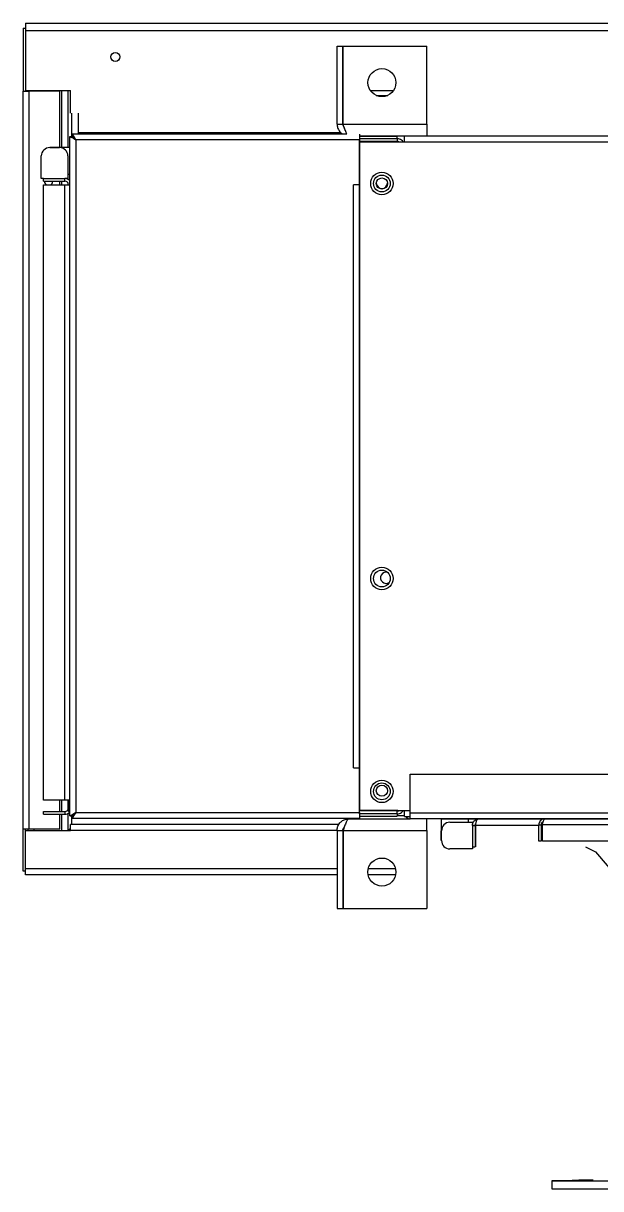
# Model space of a CAD drawing. Header units: inches. Extents: x 547 to 857, y -2 to 194.
# Drawn here: x 767.2 to 773.64, y 120.78 to 133.78 of the extents above; entities that cross this region are included whole.
import ezdxf

# ---------------------------------------------------------------- set-up
doc = ezdxf.new("R2010")
doc.units = ezdxf.units.IN
doc.header["$MEASUREMENT"] = 0
doc.layers.add('RH01NO', color=7, linetype='Continuous')

msp = doc.modelspace()

# ---------------------------------------------------------------- linework, layer by layer
at = {"linetype": 'Continuous', "lineweight": 25}
for p, q in [((767.2257, 133.7799), (767.2257, 133.7014)), ((767.2257, 133.7799), (769.5732, 133.7799)), ((767.2257, 133.7799), (767.2257, 133.7014)), ((767.2257, 133.7799), (767.2257, 133.7014)), ((767.2257, 133.7799), (802.2612, 133.7799)), ((767.2007, 133.7273), (767.2007, 133.0242)), ((767.2007, 133.7273), (767.2257, 133.7273)), ((767.2007, 133.7273), (767.2007, 133.0242)), ((767.2007, 133.7273), (767.2257, 133.7273)), ((767.2007, 133.7273), (767.2007, 133.0242)), ((767.2007, 133.7273), (767.2257, 133.7273)), ((767.2257, 133.7014), (767.2257, 133.0312)), ((767.2257, 133.7014), (769.5732, 133.7014)), ((767.2257, 133.7014), (767.2257, 133.0312)), ((767.2257, 133.7014), (767.2257, 133.0312)), ((767.2257, 133.7014), (802.2612, 133.7014)), ((770.6984, 132.6562), (770.6984, 133.5242)), ((770.6984, 133.5242), (770.7634, 133.5242)), ((770.6984, 132.6562), (770.6984, 133.5242)), ((770.6984, 133.5242), (770.7634, 133.5242)), ((770.6984, 132.6562), (770.6984, 133.5242)), ((770.6984, 133.5242), (770.7634, 133.5242)), ((770.7634, 132.6562), (770.7634, 133.5242)), ((770.7634, 132.6562), (770.7634, 133.5242)), ((770.7634, 132.6562), (770.7634, 133.5242)), ((770.7669, 133.5242), (771.6984, 133.5242)), ((770.7669, 132.6562), (770.7669, 133.5242)), ((770.7669, 133.5242), (771.6984, 133.5242)), ((770.7669, 132.6562), (770.7669, 133.5242)), ((770.7669, 133.5242), (771.6984, 133.5242)), ((770.7669, 132.6562), (770.7669, 133.5242)), ((771.6984, 132.6562), (771.6984, 133.5242)), ((771.6984, 132.6562), (771.6984, 133.5242)), ((771.6984, 132.6562), (771.6984, 133.5242)), ((767.2007, 124.7898), (767.2007, 133.0242)), ((767.2007, 133.0242), (767.2672, 133.0242)), ((767.2007, 124.7898), (767.2007, 133.0242)), ((767.2007, 133.0242), (767.2672, 133.0242)), ((767.2007, 124.7898), (767.2007, 133.0242)), ((767.2007, 133.0242), (767.2672, 133.0242)), ((767.2257, 133.0242), (767.2257, 133.0312)), ((767.2257, 133.0312), (767.7257, 133.0312)), ((767.2257, 133.0242), (767.2257, 133.0312)), ((767.2257, 133.0312), (767.7257, 133.0312)), ((767.2257, 133.0242), (767.2257, 133.0312)), ((767.2257, 133.0312), (767.7257, 133.0312)), ((767.2507, 133.0312), (767.2507, 133.0242)), ((767.2507, 133.0312), (767.2507, 133.0242)), ((767.2507, 133.0312), (767.2507, 133.0242)), ((767.2545, 133.0242), (767.2545, 133.0312)), ((767.2545, 133.0242), (767.2545, 133.0312)), ((767.2545, 133.0242), (767.2545, 133.0312)), ((767.2672, 124.7898), (767.2672, 133.0242)), ((767.6069, 133.0242), (767.2672, 133.0242)), ((767.2672, 124.7898), (767.2672, 133.0242)), ((767.6069, 133.0242), (767.2672, 133.0242)), ((767.2672, 124.7898), (767.2672, 133.0242)), ((767.6069, 133.0242), (767.2672, 133.0242)), ((767.321, 133.0242), (767.321, 133.0312)), ((767.321, 133.0242), (767.321, 133.0312)), ((767.321, 133.0242), (767.321, 133.0312)), ((767.6069, 132.3939), (767.6069, 133.0242)), ((767.6069, 132.3939), (767.6069, 133.0242)), ((767.6069, 132.3939), (767.6069, 133.0242)), ((767.6295, 132.3939), (767.6295, 133.0312)), ((767.6295, 132.3939), (767.6295, 133.0312)), ((767.6295, 132.3939), (767.6295, 133.0312)), ((767.696, 133.0312), (767.696, 132.3939)), ((767.696, 133.0312), (767.696, 132.3939)), ((767.696, 133.0312), (767.696, 132.3939)), ((767.7257, 132.9757), (767.7257, 133.0312)), ((767.7257, 132.9757), (767.7257, 133.0312)), ((767.7257, 132.9757), (767.7257, 133.0312)), ((770.7634, 133.0312), (770.7669, 133.0312)), ((770.7634, 133.0312), (770.7669, 133.0312)), ((770.7634, 133.0312), (770.7669, 133.0312)), ((771.0684, 133.0312), (771.3284, 133.0312)), ((771.0684, 133.0312), (771.3284, 133.0312)), ((771.0684, 133.0312), (771.3284, 133.0312)), ((767.7257, 132.7777), (767.7257, 132.9757)), ((767.7257, 132.7777), (767.7257, 132.9757)), ((767.7257, 132.7777), (767.7257, 132.9757)), ((770.7634, 132.9757), (770.7669, 132.9757)), ((770.7634, 132.9757), (770.7669, 132.9757)), ((770.7634, 132.9757), (770.7669, 132.9757)), ((771.1338, 132.9757), (771.2631, 132.9757)), ((771.1338, 132.9757), (771.2631, 132.9757)), ((771.1338, 132.9757), (771.2631, 132.9757)), ((767.7375, 132.7777), (767.7375, 132.5175)), ((767.7375, 132.7777), (767.7375, 132.5175)), ((767.7375, 132.7777), (767.7375, 132.5175)), ((767.8115, 132.7777), (767.8115, 132.5594)), ((767.8115, 132.7777), (767.8115, 132.5594)), ((767.8115, 132.7777), (767.8115, 132.5594)), ((770.7634, 132.7777), (770.7669, 132.7777)), ((770.7634, 132.7777), (770.7669, 132.7777)), ((770.7634, 132.7777), (770.7669, 132.7777)), ((770.6984, 132.6562), (770.7634, 132.6562)), ((770.6984, 132.6562), (770.7634, 132.6562)), ((770.6984, 132.6562), (770.7634, 132.6562)), ((770.7669, 132.6562), (771.6984, 132.6562)), ((770.7669, 132.6562), (771.6984, 132.6562)), ((770.7669, 132.6562), (771.6984, 132.6562)), ((771.6984, 132.6562), (771.6984, 132.5242)), ((771.6984, 132.6562), (771.6984, 132.5242)), ((771.6984, 132.6562), (771.6984, 132.5242)), ((767.72, 124.9371), (767.72, 132.5175)), ((767.72, 132.5175), (767.745, 132.5175)), ((767.72, 124.9371), (767.72, 132.5175)), ((767.72, 132.5175), (767.745, 132.5175)), ((767.72, 124.9371), (767.72, 132.5175)), ((767.72, 132.5175), (767.745, 132.5175)), ((767.7486, 132.546), (770.808, 132.546)), ((767.7486, 132.546), (767.7486, 132.521)), ((767.7486, 132.546), (770.808, 132.546)), ((767.7486, 132.546), (767.7486, 132.521)), ((767.7486, 132.546), (770.808, 132.546)), ((767.7486, 132.546), (767.7486, 132.521)), ((770.948, 132.4795), (767.7865, 132.4795)), ((767.7865, 132.4795), (767.7865, 124.975)), ((770.948, 132.4795), (767.7865, 132.4795)), ((767.7865, 132.4795), (767.7865, 124.975)), ((770.948, 132.4795), (767.7865, 132.4795)), ((767.7865, 132.4795), (767.7865, 124.975)), ((767.8115, 132.5594), (767.8115, 132.546)), ((770.7426, 132.5594), (767.8115, 132.5594)), ((767.8115, 132.5594), (767.8115, 132.546)), ((770.7426, 132.5594), (767.8115, 132.5594)), ((767.8115, 132.5594), (767.8115, 132.546)), ((770.7426, 132.5594), (767.8115, 132.5594)), ((770.948, 132.5428), (770.948, 132.4795)), ((770.948, 132.5428), (770.948, 132.4795)), ((770.948, 132.5428), (770.948, 132.4795)), ((770.948, 132.5242), (771.4484, 132.5242)), ((770.948, 132.5242), (771.4484, 132.5242)), ((770.948, 132.5242), (771.4484, 132.5242)), ((771.37, 132.5179), (770.948, 132.5179)), ((771.37, 132.5179), (770.948, 132.5179)), ((771.37, 132.5179), (770.948, 132.5179)), ((770.9484, 132.4929), (770.948, 132.4929)), ((770.9484, 132.4929), (770.948, 132.4929)), ((770.9484, 132.4929), (770.948, 132.4929)), ((770.948, 131.9795), (770.948, 132.4795)), ((770.948, 131.9795), (770.948, 132.4795)), ((770.948, 131.9795), (770.948, 132.4795)), ((770.9482, 132.5242), (770.9482, 132.5179)), ((770.9482, 132.5242), (770.9482, 132.5179)), ((770.9482, 132.5242), (770.9482, 132.5179)), ((770.9482, 132.4929), (770.9482, 132.4579)), ((770.9482, 132.4929), (770.9482, 132.4579)), ((770.9482, 132.4929), (770.9482, 132.4579)), ((770.9484, 132.4929), (770.9484, 132.4614)), ((771.37, 132.4929), (770.9484, 132.4929)), ((770.9484, 132.4929), (770.9484, 132.4614)), ((771.37, 132.4929), (770.9484, 132.4929)), ((770.9484, 132.4929), (770.9484, 132.4614)), ((771.37, 132.4929), (770.9484, 132.4929)), ((771.37, 132.4929), (771.37, 132.5179)), ((771.37, 132.4929), (771.37, 132.5179)), ((771.37, 132.4929), (771.37, 132.5179)), ((771.37, 132.4929), (771.37, 132.4614)), ((771.37, 132.4929), (771.37, 132.4614)), ((771.37, 132.4929), (771.37, 132.4614)), ((771.4484, 132.4577), (771.4484, 132.5242)), ((771.4484, 132.4577), (771.4484, 132.5242)), ((771.4484, 132.4577), (771.4484, 132.5242)), ((771.4484, 132.5242), (801.4484, 132.5242)), ((767.4948, 132.3937), (767.6043, 132.3937)), ((767.4948, 132.3937), (767.6043, 132.3937)), ((767.4948, 132.3937), (767.6043, 132.3937)), ((767.72, 132.3939), (767.495, 132.3939)), ((767.72, 132.3939), (767.495, 132.3939)), ((767.72, 132.3939), (767.495, 132.3939)), ((770.9482, 124.9967), (770.9482, 132.4579)), ((771.37, 132.4579), (770.9482, 132.4579)), ((770.9482, 124.9967), (770.9482, 132.4579)), ((771.37, 132.4579), (770.9482, 132.4579)), ((770.9482, 124.9967), (770.9482, 132.4579)), ((771.37, 132.4579), (770.9482, 132.4579)), ((771.37, 132.4614), (770.9484, 132.4614)), ((771.37, 132.4614), (770.9484, 132.4614)), ((771.37, 132.4614), (770.9484, 132.4614)), ((770.9484, 132.4577), (770.9484, 124.9969)), ((770.9484, 132.4577), (771.4484, 132.4577)), ((770.9484, 132.4577), (770.9484, 124.9969)), ((770.9484, 132.4577), (771.4484, 132.4577)), ((770.9484, 132.4577), (770.9484, 124.9969)), ((770.9484, 132.4577), (771.4484, 132.4577)), ((771.37, 132.4577), (771.37, 132.4579)), ((771.37, 132.4577), (771.37, 132.4579)), ((771.37, 132.4577), (771.37, 132.4579)), ((771.4484, 132.4577), (801.4484, 132.4577)), ((767.401, 132.0499), (767.401, 132.2999)), ((767.401, 132.0499), (767.401, 132.2999)), ((767.401, 132.0499), (767.401, 132.2999)), ((767.698, 132.2999), (767.698, 132.0499)), ((767.698, 132.2999), (767.698, 132.0499)), ((767.698, 132.2999), (767.698, 132.0499)), ((767.698, 132.0969), (767.72, 132.0969)), ((767.698, 132.0969), (767.72, 132.0969)), ((767.698, 132.0969), (767.72, 132.0969)), ((767.4245, 132.0499), (767.401, 132.0499)), ((767.4245, 132.0499), (767.401, 132.0499)), ((767.4245, 132.0499), (767.401, 132.0499)), ((767.4245, 132.0499), (767.664, 132.0499)), ((767.4245, 132.0184), (767.4245, 132.0499)), ((767.4245, 132.0499), (767.664, 132.0499)), ((767.4245, 132.0184), (767.4245, 132.0499)), ((767.4245, 132.0499), (767.664, 132.0499)), ((767.4245, 132.0184), (767.4245, 132.0499)), ((767.4245, 132.0184), (767.664, 132.0184)), ((767.4245, 132.0184), (767.664, 132.0184)), ((767.4245, 132.0184), (767.664, 132.0184)), ((767.4245, 125.1124), (767.4245, 131.9769)), ((767.4245, 131.9769), (767.664, 131.9769)), ((767.4245, 125.1124), (767.4245, 131.9769)), ((767.4245, 131.9769), (767.664, 131.9769)), ((767.4245, 125.1124), (767.4245, 131.9769)), ((767.4245, 131.9769), (767.664, 131.9769)), ((767.6069, 131.9769), (767.6069, 132.0184)), ((767.6069, 131.9769), (767.6069, 132.0184)), ((767.6069, 131.9769), (767.6069, 132.0184)), ((767.6295, 131.9769), (767.6295, 132.0184)), ((767.6295, 131.9769), (767.6295, 132.0184)), ((767.6295, 131.9769), (767.6295, 132.0184)), ((767.664, 132.0184), (767.664, 132.0499)), ((767.698, 132.0499), (767.664, 132.0499)), ((767.664, 132.0184), (767.664, 132.0499)), ((767.698, 132.0499), (767.664, 132.0499)), ((767.664, 132.0184), (767.664, 132.0499)), ((767.698, 132.0499), (767.664, 132.0499)), ((767.664, 125.1124), (767.664, 131.9769)), ((767.664, 131.9769), (767.72, 131.9769)), ((767.664, 125.1124), (767.664, 131.9769)), ((767.664, 131.9769), (767.72, 131.9769)), ((767.664, 125.1124), (767.664, 131.9769)), ((767.664, 131.9769), (767.72, 131.9769)), ((767.696, 132.0499), (767.696, 132.0425)), ((767.696, 132.0499), (767.696, 132.0425)), ((767.696, 132.0499), (767.696, 132.0425)), ((767.696, 132.0034), (767.696, 131.9769)), ((767.696, 132.0034), (767.696, 131.9769)), ((767.696, 132.0034), (767.696, 131.9769)), ((770.948, 131.9795), (770.8815, 131.9795)), ((770.8815, 125.475), (770.8815, 131.9795)), ((770.948, 131.9795), (770.8815, 131.9795)), ((770.8815, 125.475), (770.8815, 131.9795)), ((770.948, 131.9795), (770.8815, 131.9795)), ((770.8815, 125.475), (770.8815, 131.9795)), ((770.948, 131.9795), (770.948, 125.475)), ((770.948, 131.9795), (770.948, 125.475)), ((770.948, 131.9795), (770.948, 125.475)), ((770.8815, 125.475), (770.948, 125.475)), ((770.8815, 125.475), (770.948, 125.475)), ((770.8815, 125.475), (770.948, 125.475)), ((770.948, 124.975), (770.948, 125.475)), ((770.948, 124.975), (770.948, 125.475)), ((770.948, 124.975), (770.948, 125.475)), ((771.5149, 124.9719), (771.5149, 125.4054)), ((771.5149, 124.9719), (771.5149, 125.4054)), ((771.5149, 125.4054), (801.3819, 125.4054)), ((771.5149, 124.9719), (771.5149, 125.4054)), ((767.664, 125.1124), (767.4245, 125.1124)), ((767.664, 125.1124), (767.4245, 125.1124)), ((767.664, 125.1124), (767.4245, 125.1124)), ((767.6069, 124.9874), (767.6069, 125.1124)), ((767.6069, 124.9874), (767.6069, 125.1124)), ((767.6069, 124.9874), (767.6069, 125.1124)), ((767.6295, 124.9874), (767.6295, 125.1124)), ((767.6295, 124.9874), (767.6295, 125.1124)), ((767.6295, 124.9874), (767.6295, 125.1124)), ((767.72, 125.1124), (767.664, 125.1124)), ((767.72, 125.1124), (767.664, 125.1124)), ((767.72, 125.1124), (767.664, 125.1124)), ((767.696, 125.1124), (767.696, 125.0024)), ((767.696, 125.1124), (767.696, 125.0024)), ((767.696, 125.1124), (767.696, 125.0024)), ((767.7055, 124.9874), (767.7055, 125.1124)), ((767.7055, 124.9874), (767.7055, 125.1124)), ((767.7055, 124.9874), (767.7055, 125.1124)), ((767.4245, 124.9559), (767.4245, 124.9874)), ((767.4245, 124.9874), (767.664, 124.9874)), ((767.4245, 124.9559), (767.4245, 124.9874)), ((767.4245, 124.9874), (767.664, 124.9874)), ((767.4245, 124.9559), (767.4245, 124.9874)), ((767.4245, 124.9874), (767.664, 124.9874)), ((767.4245, 124.9559), (767.664, 124.9559)), ((767.4245, 124.9559), (767.664, 124.9559)), ((767.4245, 124.9559), (767.664, 124.9559)), ((767.6069, 124.7898), (767.6069, 124.9559)), ((767.6069, 124.7898), (767.6069, 124.9559)), ((767.6069, 124.7898), (767.6069, 124.9559)), ((767.6295, 124.7764), (767.6295, 124.9559)), ((767.6295, 124.7764), (767.6295, 124.9559)), ((767.6295, 124.7764), (767.6295, 124.9559)), ((767.664, 124.9874), (767.664, 124.9559)), ((767.664, 124.9874), (767.664, 124.9559)), ((767.664, 124.9874), (767.664, 124.9559)), ((767.696, 124.9633), (767.696, 124.7764)), ((767.696, 124.9633), (767.696, 124.7764)), ((767.696, 124.9633), (767.696, 124.7764)), ((767.72, 124.9874), (767.7055, 124.9874)), ((767.72, 124.9874), (767.7055, 124.9874)), ((767.72, 124.9874), (767.7055, 124.9874)), ((767.72, 124.9371), (767.745, 124.9371)), ((767.72, 124.9371), (767.745, 124.9371)), ((767.72, 124.9371), (767.745, 124.9371)), ((767.7375, 124.9371), (767.7375, 124.8429)), ((767.7375, 124.9371), (767.7375, 124.8429)), ((767.7375, 124.9371), (767.7375, 124.8429)), ((767.7865, 124.975), (770.948, 124.975)), ((767.7865, 124.975), (770.948, 124.975)), ((767.7865, 124.975), (770.948, 124.975)), ((770.948, 124.975), (770.948, 124.9085)), ((770.948, 124.975), (770.948, 124.9085)), ((770.948, 124.975), (770.948, 124.9085)), ((770.948, 124.9617), (770.9484, 124.9617)), ((770.948, 124.9617), (770.9484, 124.9617)), ((770.948, 124.9617), (770.9484, 124.9617)), ((770.948, 124.9367), (771.37, 124.9367)), ((770.948, 124.9367), (771.37, 124.9367)), ((770.948, 124.9367), (771.37, 124.9367)), ((770.9482, 124.9617), (770.9482, 124.9967)), ((771.37, 124.9967), (770.9482, 124.9967)), ((770.9482, 124.9617), (770.9482, 124.9967)), ((771.37, 124.9967), (770.9482, 124.9967)), ((770.9482, 124.9617), (770.9482, 124.9967)), ((771.37, 124.9967), (770.9482, 124.9967)), ((770.9484, 124.9969), (771.4484, 124.9969)), ((770.9484, 124.9969), (771.4484, 124.9969)), ((770.9484, 124.9969), (771.4484, 124.9969)), ((770.9484, 124.9617), (770.9484, 124.9932)), ((771.37, 124.9932), (770.9484, 124.9932)), ((770.9484, 124.9617), (770.9484, 124.9932)), ((771.37, 124.9932), (770.9484, 124.9932)), ((770.9484, 124.9617), (770.9484, 124.9932)), ((771.37, 124.9932), (770.9484, 124.9932)), ((771.37, 124.9617), (770.9484, 124.9617)), ((771.37, 124.9617), (770.9484, 124.9617)), ((771.37, 124.9617), (770.9484, 124.9617)), ((771.0212, 124.9967), (771.0212, 124.9932)), ((771.0212, 124.9967), (771.0212, 124.9932)), ((771.0212, 124.9967), (771.0212, 124.9932)), ((771.3741, 124.9969), (771.37, 124.9967)), ((771.37, 124.9967), (771.37, 124.9969)), ((771.3741, 124.9969), (771.37, 124.9967)), ((771.37, 124.9967), (771.37, 124.9969)), ((771.3741, 124.9969), (771.37, 124.9967)), ((771.37, 124.9967), (771.37, 124.9969)), ((771.37, 124.9617), (771.37, 124.9932)), ((771.37, 124.9617), (771.37, 124.9932)), ((771.37, 124.9617), (771.37, 124.9932)), ((771.37, 124.9617), (771.37, 124.9367)), ((771.37, 124.9617), (771.37, 124.9367)), ((771.37, 124.9617), (771.37, 124.9367)), ((771.4484, 124.9379), (771.37, 124.9379)), ((771.4484, 124.9379), (771.37, 124.9379)), ((771.4484, 124.9379), (771.37, 124.9379)), ((771.4484, 124.9304), (771.4484, 124.9969)), ((771.4484, 124.9969), (771.5149, 124.9969)), ((771.4484, 124.9304), (771.4484, 124.9969)), ((771.4484, 124.9969), (771.5149, 124.9969)), ((771.4484, 124.9304), (771.4484, 124.9969)), ((771.4484, 124.9969), (771.5149, 124.9969)), ((771.5149, 124.9054), (771.5149, 124.9719)), ((771.5149, 124.9054), (771.5149, 124.9719)), ((771.5149, 124.9719), (801.3819, 124.9719)), ((771.5149, 124.9054), (771.5149, 124.9719)), ((767.7257, 124.7764), (767.7257, 124.8429)), ((770.7195, 124.8429), (767.7257, 124.8429)), ((767.7257, 124.7764), (767.7257, 124.8429)), ((770.7195, 124.8429), (767.7257, 124.8429)), ((767.7257, 124.7764), (767.7257, 124.8429)), ((770.7195, 124.8429), (767.7257, 124.8429)), ((767.7486, 124.9085), (767.7486, 124.9335)), ((767.7486, 124.9085), (767.7486, 124.9335)), ((767.7486, 124.9085), (767.7486, 124.9335)), ((770.948, 124.9085), (767.7486, 124.9085)), ((770.948, 124.9085), (767.7486, 124.9085)), ((770.948, 124.9085), (767.7486, 124.9085)), ((770.8304, 124.9054), (771.5149, 124.9054)), ((770.8304, 124.9054), (771.5149, 124.9054)), ((770.8304, 124.9054), (771.5149, 124.9054)), ((771.4484, 124.9304), (771.5149, 124.9304)), ((771.4484, 124.9304), (771.5149, 124.9304)), ((771.4484, 124.9304), (771.5149, 124.9304)), ((801.3819, 124.9054), (771.5149, 124.9054)), ((771.6984, 124.7734), (771.6984, 124.9054)), ((771.6984, 124.7734), (771.6984, 124.9054)), ((771.6984, 124.7734), (771.6984, 124.9054)), ((771.8628, 124.7727), (771.8628, 124.9054)), ((771.9568, 124.8664), (772.2068, 124.8664)), ((772.1598, 124.9054), (772.1598, 124.8664)), ((772.2068, 124.8664), (772.2068, 124.8324)), ((772.2085, 124.8429), (772.2068, 124.8429)), ((772.2068, 124.8324), (772.2383, 124.8324)), ((772.2068, 124.8324), (772.2068, 124.5929)), ((772.2383, 124.8324), (772.2383, 124.5929)), ((772.2426, 124.8429), (772.2398, 124.8429)), ((772.2418, 124.8324), (772.2418, 124.5929)), ((772.9484, 124.8324), (772.2418, 124.8324)), ((772.9484, 124.8389), (772.9734, 124.8389)), ((772.9484, 124.6554), (772.9484, 124.8389)), ((772.9734, 124.8389), (772.9734, 124.6554)), ((772.9873, 124.8324), (772.9734, 124.8324)), ((784.9095, 124.8389), (772.9873, 124.8389)), ((772.9873, 124.6554), (772.9873, 124.8389)), ((767.2672, 124.7898), (767.2007, 124.7898)), ((767.2007, 124.321), (767.2007, 124.7898)), ((767.2672, 124.7898), (767.2007, 124.7898)), ((767.2007, 124.321), (767.2007, 124.7898)), ((767.2672, 124.7898), (767.2007, 124.7898)), ((767.2007, 124.321), (767.2007, 124.7898)), ((767.2257, 124.7764), (767.2257, 124.7898)), ((767.2257, 124.7764), (767.2257, 124.7898)), ((767.2257, 124.7764), (767.2257, 124.7898)), ((767.2257, 124.7764), (767.7257, 124.7764)), ((767.2257, 124.3469), (767.2257, 124.7764)), ((767.2257, 124.7764), (767.7257, 124.7764)), ((767.2257, 124.3469), (767.2257, 124.7764)), ((767.2257, 124.7764), (767.7257, 124.7764)), ((767.2257, 124.3469), (767.2257, 124.7764)), ((767.2507, 124.7898), (767.2507, 124.7764)), ((767.2507, 124.7898), (767.2507, 124.7764)), ((767.2507, 124.7898), (767.2507, 124.7764)), ((767.2545, 124.7764), (767.2545, 124.7898)), ((767.2545, 124.7764), (767.2545, 124.7898)), ((767.2545, 124.7764), (767.2545, 124.7898)), ((767.6069, 124.7898), (767.2672, 124.7898)), ((767.6069, 124.7898), (767.2672, 124.7898)), ((767.6069, 124.7898), (767.2672, 124.7898)), ((767.321, 124.7764), (767.321, 124.7898)), ((767.321, 124.7764), (767.321, 124.7898)), ((767.321, 124.7764), (767.321, 124.7898)), ((770.6989, 124.7764), (767.7257, 124.7764)), ((770.6989, 124.7764), (767.7257, 124.7764)), ((770.6989, 124.7764), (767.7257, 124.7764)), ((770.6984, 124.7734), (770.7634, 124.7734)), ((770.6984, 124.7734), (770.6984, 123.9054)), ((770.6984, 124.7734), (770.7634, 124.7734)), ((770.6984, 124.7734), (770.6984, 123.9054)), ((770.6984, 124.7734), (770.7634, 124.7734)), ((770.6984, 124.7734), (770.6984, 123.9054)), ((770.7634, 124.7734), (770.7634, 123.9054)), ((770.7634, 124.7734), (770.7634, 123.9054)), ((770.7634, 124.7734), (770.7634, 123.9054)), ((770.7679, 124.7764), (770.7638, 124.7764)), ((770.7679, 124.7764), (770.7638, 124.7764)), ((770.7679, 124.7764), (770.7638, 124.7764)), ((770.7669, 124.7734), (771.6984, 124.7734)), ((770.7669, 124.7734), (770.7669, 123.9054)), ((770.7669, 124.7734), (771.6984, 124.7734)), ((770.7669, 124.7734), (770.7669, 123.9054)), ((770.7669, 124.7734), (771.6984, 124.7734)), ((770.7669, 124.7734), (770.7669, 123.9054)), ((771.6984, 124.7734), (771.6984, 123.9054)), ((771.6984, 124.7734), (771.6984, 123.9054)), ((771.6984, 124.7734), (771.6984, 123.9054)), ((771.858, 124.6632), (771.858, 124.7727)), ((771.858, 124.7727), (771.863, 124.7727)), ((771.863, 124.6632), (771.863, 124.7727)), ((772.2418, 124.7764), (772.2383, 124.7764)), ((771.858, 124.6632), (771.863, 124.6632)), ((772.2068, 124.5694), (771.9568, 124.5694)), ((772.2068, 124.5929), (772.2068, 124.5694)), ((772.2068, 124.5929), (772.2383, 124.5929)), ((772.9734, 124.6554), (772.9484, 124.6554)), ((784.9095, 124.6554), (772.9873, 124.6554)), ((773.4664, 124.5929), (773.5809, 124.5368)), ((773.5809, 124.5368), (773.8173, 124.2575)), ((767.2257, 124.321), (767.2007, 124.321)), ((767.2257, 124.321), (767.2007, 124.321)), ((767.2257, 124.321), (767.2007, 124.321)), ((767.2257, 124.2804), (767.2257, 124.3469)), ((770.6984, 124.3469), (767.2257, 124.3469)), ((767.2257, 124.2804), (767.2257, 124.3469)), ((770.6984, 124.3469), (767.2257, 124.3469)), ((767.2257, 124.2804), (767.2257, 124.3469)), ((770.6984, 124.3469), (767.2257, 124.3469)), ((770.7669, 124.3469), (770.7634, 124.3469)), ((770.7669, 124.3469), (770.7634, 124.3469)), ((770.7669, 124.3469), (770.7634, 124.3469)), ((771.3506, 124.3469), (771.0462, 124.3469)), ((771.3506, 124.3469), (771.0462, 124.3469)), ((771.3506, 124.3469), (771.0462, 124.3469)), ((770.6984, 124.2804), (767.2257, 124.2804)), ((770.6984, 124.2804), (767.2257, 124.2804)), ((770.6984, 124.2804), (767.2257, 124.2804)), ((770.7669, 124.2804), (770.7634, 124.2804)), ((770.7669, 124.2804), (770.7634, 124.2804)), ((770.7669, 124.2804), (770.7634, 124.2804)), ((771.3515, 124.2804), (771.0453, 124.2804)), ((771.3515, 124.2804), (771.0453, 124.2804)), ((771.3515, 124.2804), (771.0453, 124.2804)), ((770.6984, 123.9054), (770.7634, 123.9054)), ((770.6984, 123.9054), (770.7634, 123.9054)), ((770.6984, 123.9054), (770.7634, 123.9054)), ((770.7669, 123.9054), (771.6984, 123.9054)), ((770.7669, 123.9054), (771.6984, 123.9054)), ((770.7669, 123.9054), (771.6984, 123.9054)), ((773.3185, 120.8714), (773.0921, 120.8675)), ((773.0921, 120.8675), (773.0937, 120.7794)), ((773.0921, 120.8675), (784.8047, 120.8675))]:
    msp.add_line(p, q, dxfattribs=at)
msp.add_line((771.8628, 124.9054), (784.8819, 124.9054))
at = {"linetype": 'Continuous', "lineweight": 25, "flags": 128}
for points in [[(767.7865, 132.4795), (767.7865, 132.4795)], [(767.7865, 132.4795), (767.7865, 132.4795)], [(767.7865, 132.4795), (767.7865, 132.4795)], [(767.7865, 124.975), (767.7865, 124.975)], [(767.7865, 124.975), (767.7865, 124.975)], [(767.7865, 124.975), (767.7865, 124.975)]]:
    msp.add_lwpolyline(points, dxfattribs=at)
at = {"linetype": 'Continuous', "lineweight": 25}
for centre, radius in [((768.2257, 133.4049), 0.0497), ((768.2257, 133.4049), 0.0497), ((771.1984, 133.1179), 0.1562), ((771.1984, 133.1179), 0.1562), ((771.1984, 133.1179), 0.1562), ((771.1984, 131.9929), 0.125), ((771.1984, 131.9929), 0.125), ((771.1984, 131.9929), 0.125), ((771.1984, 131.9929), 0.0938), ((771.1984, 131.9929), 0.0938), ((771.1984, 131.9929), 0.0938), ((771.1984, 131.9929), 0.0625), ((771.1984, 131.9929), 0.0625), ((771.1984, 131.9929), 0.0625), ((771.1984, 127.5867), 0.125), ((771.1984, 127.5867), 0.125), ((771.1984, 127.5867), 0.125), ((771.1984, 127.5867), 0.0938), ((771.1984, 127.5867), 0.0938), ((771.1984, 127.5867), 0.0938), ((771.1984, 125.2117), 0.125), ((771.1984, 125.2117), 0.125), ((771.1984, 125.2117), 0.125), ((771.1984, 125.2117), 0.0938), ((771.1984, 125.2117), 0.0938), ((771.1984, 125.2117), 0.0938), ((771.1984, 125.2192), 0.0625), ((771.1984, 125.2192), 0.0625), ((771.1984, 125.2192), 0.0625), ((771.1984, 124.3117), 0.1563), ((771.1984, 124.3117), 0.1563), ((771.1984, 124.3117), 0.1563)]:
    msp.add_circle(centre, radius, dxfattribs=at)
for centre, radius, start, end in [((767.4948, 132.2999), 0.0938, 90, 180), ((767.4948, 132.2999), 0.0938, 90, 180), ((767.4948, 132.2999), 0.0938, 90, 180), ((767.495, 132.3002), 0.0938, 90, 135.06827), ((767.495, 132.3002), 0.0938, 90, 135.06827), ((767.495, 132.3002), 0.0938, 90, 135.06827), ((767.6043, 132.2999), 0.0938, 0, 90), ((767.6043, 132.2999), 0.0938, 0, 90), ((767.6043, 132.2999), 0.0938, 0, 90), ((767.4819, 132.0242), 0.0497, 186.63696, 251.75908), ((767.4819, 132.0242), 0.0497, 186.63696, 251.75908), ((767.4819, 132.0242), 0.0497, 186.63696, 251.75908), ((767.4819, 132.0242), 0.0497, 288.24092, 353.36304), ((767.4819, 132.0242), 0.0497, 288.24092, 353.36304), ((767.4819, 132.0242), 0.0497, 288.24092, 353.36304), ((767.664, 131.9769), 0.073, 39.90374, 90), ((767.664, 131.9769), 0.073, 39.90374, 90), ((767.664, 131.9769), 0.073, 39.90374, 90), ((767.664, 131.9769), 0.0415, 0, 90), ((767.664, 131.9769), 0.0415, 0, 90), ((767.664, 131.9769), 0.0415, 0, 90), ((771.1984, 132.0004), 0.0625, 183.43981, 356.56019), ((771.1984, 132.0004), 0.0625, 183.43981, 356.56019), ((771.1984, 132.0004), 0.0625, 183.43981, 356.56019), ((771.2453, 127.5944), 0.0625, 73.18559, 305.5796), ((771.2453, 127.5944), 0.0625, 73.18559, 305.5796), ((771.2453, 127.5944), 0.0625, 73.18559, 305.5796), ((767.664, 125.0289), 0.0415, 270, 0), ((767.664, 125.0289), 0.0415, 270, 0), ((767.664, 125.0289), 0.0415, 270, 0), ((767.664, 125.0289), 0.073, 270, 320.09626), ((767.664, 125.0289), 0.073, 270, 320.09626), ((767.664, 125.0289), 0.073, 270, 320.09626), ((771.5149, 124.9719), 0.0665, 218.61324, 270), ((771.5149, 124.9719), 0.0665, 218.61324, 270), ((771.5149, 124.9719), 0.0665, 218.61324, 270), ((771.9568, 124.7727), 0.0938, 90, 180), ((771.9565, 124.6632), 0.0938, 180, 270), ((771.9568, 124.6632), 0.0938, 180, 270)]:
    msp.add_arc(centre, radius, start, end, dxfattribs=at)
for points, knots in [([(770.6984, 132.6562), (770.6997, 132.6422), (770.7022, 132.6142), (770.7225, 132.5776), (770.7428, 132.5542), (770.757, 132.5473), (770.7596, 132.546)], [0, 0, 0, 0, 0.3077552, 0.6156747, 0.930549, 1, 1, 1, 1]), ([(770.6984, 132.6562), (770.6997, 132.6422), (770.7022, 132.6142), (770.7225, 132.5776), (770.7428, 132.5542), (770.757, 132.5473), (770.7596, 132.546)], [0, 0, 0, 0, 0.3077552, 0.6156747, 0.930549, 1, 1, 1, 1]), ([(770.6984, 132.6562), (770.6997, 132.6422), (770.7022, 132.6142), (770.7225, 132.5776), (770.7428, 132.5542), (770.757, 132.5473), (770.7596, 132.546)], [0, 0, 0, 0, 0.3077552, 0.6156747, 0.930549, 1, 1, 1, 1]), ([(770.7634, 132.6562), (770.764, 132.6498), (770.7651, 132.6372), (770.772, 132.6217), (770.7783, 132.6147), (770.7809, 132.6117)], [0, 0, 0, 0, 0.3672053, 0.7336714, 1, 1, 1, 1]), ([(770.7634, 132.6562), (770.764, 132.6498), (770.7651, 132.6372), (770.772, 132.6217), (770.7783, 132.6147), (770.7809, 132.6117)], [0, 0, 0, 0, 0.3672053, 0.7336714, 1, 1, 1, 1]), ([(770.7634, 132.6562), (770.764, 132.6498), (770.7651, 132.6372), (770.772, 132.6217), (770.7783, 132.6147), (770.7809, 132.6117)], [0, 0, 0, 0, 0.3672053, 0.7336714, 1, 1, 1, 1]), ([(770.808, 132.546), (770.8049, 132.5511), (770.7965, 132.565), (770.7828, 132.6048), (770.7722, 132.639), (770.7669, 132.6562)], [0, 0, 0, 0, 0.2268035, 0.6134037, 1, 1, 1, 1]), ([(770.808, 132.546), (770.8049, 132.5511), (770.7965, 132.565), (770.7828, 132.6048), (770.7722, 132.639), (770.7669, 132.6562)], [0, 0, 0, 0, 0.2268035, 0.6134037, 1, 1, 1, 1]), ([(770.808, 132.546), (770.8049, 132.5511), (770.7965, 132.565), (770.7828, 132.6048), (770.7722, 132.639), (770.7669, 132.6562)], [0, 0, 0, 0, 0.2268035, 0.6134037, 1, 1, 1, 1]), ([(767.72, 132.5175), (767.7205, 132.517), (767.7213, 132.5159), (767.7275, 132.5133), (767.7352, 132.5099), (767.7458, 132.5045), (767.7622, 132.494), (767.7774, 132.485), (767.7865, 132.4795)], [0, 0, 0, 0, 0.1570937, 0.2974345, 0.4217231, 0.5309915, 0.7167197, 1, 1, 1, 1]), ([(767.72, 132.5175), (767.7205, 132.517), (767.7213, 132.5159), (767.7275, 132.5133), (767.7352, 132.5099), (767.7458, 132.5045), (767.7622, 132.494), (767.7774, 132.485), (767.7865, 132.4795)], [0, 0, 0, 0, 0.1570937, 0.2974345, 0.4217231, 0.5309915, 0.7167197, 1, 1, 1, 1]), ([(767.72, 132.5175), (767.7205, 132.517), (767.7213, 132.5159), (767.7275, 132.5133), (767.7352, 132.5099), (767.7458, 132.5045), (767.7622, 132.494), (767.7774, 132.485), (767.7865, 132.4795)], [0, 0, 0, 0, 0.1570937, 0.2974345, 0.4217231, 0.5309915, 0.7167197, 1, 1, 1, 1]), ([(767.745, 132.5175), (767.7453, 132.517), (767.7459, 132.5159), (767.7497, 132.5133), (767.7546, 132.5099), (767.7613, 132.5043), (767.7715, 132.4939), (767.7808, 132.485), (767.7865, 132.4795)], [0, 0, 0, 0, 0.1438783, 0.2741172, 0.392286, 0.5004923, 0.6949802, 1, 1, 1, 1]), ([(767.745, 132.5175), (767.7453, 132.517), (767.7459, 132.5159), (767.7497, 132.5133), (767.7546, 132.5099), (767.7613, 132.5043), (767.7715, 132.4939), (767.7808, 132.485), (767.7865, 132.4795)], [0, 0, 0, 0, 0.1438783, 0.2741172, 0.392286, 0.5004923, 0.6949802, 1, 1, 1, 1]), ([(767.745, 132.5175), (767.7453, 132.517), (767.7459, 132.5159), (767.7497, 132.5133), (767.7546, 132.5099), (767.7613, 132.5043), (767.7715, 132.4939), (767.7808, 132.485), (767.7865, 132.4795)], [0, 0, 0, 0, 0.1438783, 0.2741172, 0.392286, 0.5004923, 0.6949802, 1, 1, 1, 1]), ([(767.7865, 132.4795), (767.7821, 132.4868), (767.7724, 132.5027), (767.7599, 132.523), (767.7524, 132.538), (767.7493, 132.5451), (767.7488, 132.5458), (767.7486, 132.546)], [0, 0, 0, 0, 0.2277363, 0.4962021, 0.6892004, 0.8824379, 1, 1, 1, 1]), ([(767.7865, 132.4795), (767.7821, 132.4868), (767.7724, 132.5027), (767.7599, 132.523), (767.7524, 132.538), (767.7493, 132.5451), (767.7488, 132.5458), (767.7486, 132.546)], [0, 0, 0, 0, 0.2277363, 0.4962021, 0.6892004, 0.8824379, 1, 1, 1, 1]), ([(767.7865, 132.4795), (767.7821, 132.4868), (767.7724, 132.5027), (767.7599, 132.523), (767.7524, 132.538), (767.7493, 132.5451), (767.7488, 132.5458), (767.7486, 132.546)], [0, 0, 0, 0, 0.2277363, 0.4962021, 0.6892004, 0.8824379, 1, 1, 1, 1]), ([(767.7865, 132.4795), (767.7805, 132.4858), (767.7705, 132.496), (767.7586, 132.5082), (767.7522, 132.5163), (767.7492, 132.5205), (767.7488, 132.5209), (767.7486, 132.521)], [0, 0, 0, 0, 0.3356221, 0.5506471, 0.7242724, 0.8985468, 1, 1, 1, 1]), ([(767.7865, 132.4795), (767.7805, 132.4858), (767.7705, 132.496), (767.7586, 132.5082), (767.7522, 132.5163), (767.7492, 132.5205), (767.7488, 132.5209), (767.7486, 132.521)], [0, 0, 0, 0, 0.3356221, 0.5506471, 0.7242724, 0.8985468, 1, 1, 1, 1]), ([(767.7865, 132.4795), (767.7805, 132.4858), (767.7705, 132.496), (767.7586, 132.5082), (767.7522, 132.5163), (767.7492, 132.5205), (767.7488, 132.5209), (767.7486, 132.521)], [0, 0, 0, 0, 0.3356221, 0.5506471, 0.7242724, 0.8985468, 1, 1, 1, 1]), ([(771.4336, 132.4577), (771.4316, 132.4614), (771.4259, 132.4719), (771.4078, 132.4844), (771.3875, 132.492), (771.3745, 132.4927), (771.37, 132.4929)], [0, 0, 0, 0, 0.1807505, 0.5061596, 0.8322037, 1, 1, 1, 1]), ([(771.4336, 132.4577), (771.4316, 132.4614), (771.4259, 132.4719), (771.4078, 132.4844), (771.3875, 132.492), (771.3745, 132.4927), (771.37, 132.4929)], [0, 0, 0, 0, 0.1807505, 0.5061596, 0.8322037, 1, 1, 1, 1]), ([(771.4336, 132.4577), (771.4316, 132.4614), (771.4259, 132.4719), (771.4078, 132.4844), (771.3875, 132.492), (771.3745, 132.4927), (771.37, 132.4929)], [0, 0, 0, 0, 0.1807505, 0.5061596, 0.8322037, 1, 1, 1, 1]), ([(771.387, 132.4577), (771.384, 132.4589), (771.3787, 132.4611), (771.3727, 132.4613), (771.37, 132.4614)], [0, 0, 0, 0, 0.56461137, 1, 1, 1, 1]), ([(771.387, 132.4577), (771.384, 132.4589), (771.3787, 132.4611), (771.3727, 132.4613), (771.37, 132.4614)], [0, 0, 0, 0, 0.56461137, 1, 1, 1, 1]), ([(771.387, 132.4577), (771.384, 132.4589), (771.3787, 132.4611), (771.3727, 132.4613), (771.37, 132.4614)], [0, 0, 0, 0, 0.56461137, 1, 1, 1, 1]), ([(767.7865, 124.975), (767.7792, 124.9706), (767.7633, 124.9609), (767.743, 124.9484), (767.728, 124.9409), (767.721, 124.9378), (767.7203, 124.9373), (767.72, 124.9371)], [0, 0, 0, 0, 0.2277354, 0.4961981, 0.6891981, 0.8824378, 1, 1, 1, 1]), ([(767.7865, 124.975), (767.7792, 124.9706), (767.7633, 124.9609), (767.743, 124.9484), (767.728, 124.9409), (767.721, 124.9378), (767.7203, 124.9373), (767.72, 124.9371)], [0, 0, 0, 0, 0.2277354, 0.4961981, 0.6891981, 0.8824378, 1, 1, 1, 1]), ([(767.7865, 124.975), (767.7792, 124.9706), (767.7633, 124.9609), (767.743, 124.9484), (767.728, 124.9409), (767.721, 124.9378), (767.7203, 124.9373), (767.72, 124.9371)], [0, 0, 0, 0, 0.2277354, 0.4961981, 0.6891981, 0.8824378, 1, 1, 1, 1]), ([(767.7865, 124.975), (767.7803, 124.969), (767.7701, 124.959), (767.7579, 124.9471), (767.7497, 124.9407), (767.7456, 124.9377), (767.7452, 124.9372), (767.745, 124.9371)], [0, 0, 0, 0, 0.3356209, 0.5506463, 0.7242648, 0.8985485, 1, 1, 1, 1]), ([(767.7865, 124.975), (767.7803, 124.969), (767.7701, 124.959), (767.7579, 124.9471), (767.7497, 124.9407), (767.7456, 124.9377), (767.7452, 124.9372), (767.745, 124.9371)], [0, 0, 0, 0, 0.3356209, 0.5506463, 0.7242648, 0.8985485, 1, 1, 1, 1]), ([(767.7865, 124.975), (767.7803, 124.969), (767.7701, 124.959), (767.7579, 124.9471), (767.7497, 124.9407), (767.7456, 124.9377), (767.7452, 124.9372), (767.745, 124.9371)], [0, 0, 0, 0, 0.3356209, 0.5506463, 0.7242648, 0.8985485, 1, 1, 1, 1]), ([(767.7486, 124.9335), (767.7488, 124.9338), (767.7493, 124.9342), (767.7518, 124.9376), (767.7555, 124.9425), (767.7616, 124.9496), (767.7722, 124.9603), (767.7812, 124.9695), (767.7865, 124.975)], [0, 0, 0, 0, 0.1272914, 0.2513276, 0.3747964, 0.5004322, 0.7039161, 1, 1, 1, 1]), ([(767.7486, 124.9085), (767.7488, 124.9089), (767.7493, 124.9096), (767.7517, 124.915), (767.7554, 124.9227), (767.7614, 124.9339), (767.772, 124.951), (767.7812, 124.9662), (767.7865, 124.975)], [0, 0, 0, 0, 0.1398597, 0.2740293, 0.4037366, 0.5303409, 0.7251826, 1, 1, 1, 1]), ([(767.7486, 124.9335), (767.7488, 124.9338), (767.7493, 124.9342), (767.7518, 124.9376), (767.7555, 124.9425), (767.7616, 124.9496), (767.7722, 124.9603), (767.7812, 124.9695), (767.7865, 124.975)], [0, 0, 0, 0, 0.1272914, 0.2513276, 0.3747964, 0.5004322, 0.7039161, 1, 1, 1, 1]), ([(767.7486, 124.9085), (767.7488, 124.9089), (767.7493, 124.9096), (767.7517, 124.915), (767.7554, 124.9227), (767.7614, 124.9339), (767.772, 124.951), (767.7812, 124.9662), (767.7865, 124.975)], [0, 0, 0, 0, 0.1398597, 0.2740293, 0.4037366, 0.5303409, 0.7251826, 1, 1, 1, 1]), ([(767.7486, 124.9335), (767.7488, 124.9338), (767.7493, 124.9342), (767.7518, 124.9376), (767.7555, 124.9425), (767.7616, 124.9496), (767.7722, 124.9603), (767.7812, 124.9695), (767.7865, 124.975)], [0, 0, 0, 0, 0.1272914, 0.2513276, 0.3747964, 0.5004322, 0.7039161, 1, 1, 1, 1]), ([(767.7486, 124.9085), (767.7488, 124.9089), (767.7493, 124.9096), (767.7517, 124.915), (767.7554, 124.9227), (767.7614, 124.9339), (767.772, 124.951), (767.7812, 124.9662), (767.7865, 124.975)], [0, 0, 0, 0, 0.1398597, 0.2740293, 0.4037366, 0.5303409, 0.7251826, 1, 1, 1, 1]), ([(771.37, 124.9932), (771.3744, 124.9934), (771.3816, 124.9939), (771.3876, 124.9968), (771.3899, 124.998)], [0, 0, 0, 0, 0.6172031, 1, 1, 1, 1]), ([(771.37, 124.9932), (771.3744, 124.9934), (771.3816, 124.9939), (771.3876, 124.9968), (771.3899, 124.998)], [0, 0, 0, 0, 0.6172031, 1, 1, 1, 1]), ([(771.37, 124.9932), (771.3744, 124.9934), (771.3816, 124.9939), (771.3876, 124.9968), (771.3899, 124.998)], [0, 0, 0, 0, 0.6172031, 1, 1, 1, 1]), ([(771.37, 124.9617), (771.3782, 124.9624), (771.3944, 124.9638), (771.4158, 124.9754), (771.4296, 124.9871), (771.4338, 124.9953), (771.4347, 124.9969)], [0, 0, 0, 0, 0.3043132, 0.6088712, 0.9211559, 1, 1, 1, 1]), ([(771.37, 124.9617), (771.3782, 124.9624), (771.3944, 124.9638), (771.4158, 124.9754), (771.4296, 124.9871), (771.4338, 124.9953), (771.4347, 124.9969)], [0, 0, 0, 0, 0.3043132, 0.6088712, 0.9211559, 1, 1, 1, 1]), ([(771.37, 124.9617), (771.3782, 124.9624), (771.3944, 124.9638), (771.4158, 124.9754), (771.4296, 124.9871), (771.4338, 124.9953), (771.4347, 124.9969)], [0, 0, 0, 0, 0.3043132, 0.6088712, 0.9211559, 1, 1, 1, 1]), ([(770.6984, 124.7734), (770.6997, 124.7873), (770.7023, 124.8152), (770.7223, 124.8526), (770.7515, 124.8818), (770.7886, 124.9015), (770.8163, 124.9041), (770.8304, 124.9054)], [0, 0, 0, 0, 0.1907789, 0.3816597, 0.5768534, 0.7838764, 1, 1, 1, 1]), ([(770.6984, 124.7734), (770.6997, 124.7873), (770.7023, 124.8152), (770.7223, 124.8526), (770.7515, 124.8818), (770.7886, 124.9015), (770.8163, 124.9041), (770.8304, 124.9054)], [0, 0, 0, 0, 0.1907789, 0.3816597, 0.5768534, 0.7838764, 1, 1, 1, 1]), ([(770.6984, 124.7734), (770.6997, 124.7873), (770.7023, 124.8152), (770.7223, 124.8526), (770.7515, 124.8818), (770.7886, 124.9015), (770.8163, 124.9041), (770.8304, 124.9054)], [0, 0, 0, 0, 0.1907789, 0.3816597, 0.5768534, 0.7838764, 1, 1, 1, 1]), ([(770.7634, 124.7734), (770.764, 124.7797), (770.7651, 124.7924), (770.772, 124.8079), (770.7783, 124.8149), (770.7809, 124.8178)], [0, 0, 0, 0, 0.3672045, 0.73367, 1, 1, 1, 1]), ([(770.7634, 124.7734), (770.764, 124.7797), (770.7651, 124.7924), (770.772, 124.8079), (770.7783, 124.8149), (770.7809, 124.8178)], [0, 0, 0, 0, 0.3672045, 0.73367, 1, 1, 1, 1]), ([(770.7634, 124.7734), (770.764, 124.7797), (770.7651, 124.7924), (770.772, 124.8079), (770.7783, 124.8149), (770.7809, 124.8178)], [0, 0, 0, 0, 0.3672045, 0.73367, 1, 1, 1, 1]), ([(770.8304, 124.9054), (770.8251, 124.9034), (770.8145, 124.8995), (770.7987, 124.8689), (770.7828, 124.8253), (770.7722, 124.7907), (770.7669, 124.7734)], [0, 0, 0, 0, 0.2499999, 0.4999986, 0.7500026, 1, 1, 1, 1]), ([(770.8304, 124.9054), (770.8251, 124.9034), (770.8145, 124.8995), (770.7987, 124.8689), (770.7828, 124.8253), (770.7722, 124.7907), (770.7669, 124.7734)], [0, 0, 0, 0, 0.2499999, 0.4999986, 0.7500026, 1, 1, 1, 1]), ([(770.8304, 124.9054), (770.8251, 124.9034), (770.8145, 124.8995), (770.7987, 124.8689), (770.7828, 124.8253), (770.7722, 124.7907), (770.7669, 124.7734)], [0, 0, 0, 0, 0.2499999, 0.4999986, 0.7500026, 1, 1, 1, 1]), ([(772.2068, 124.8324), (772.2075, 124.8402), (772.209, 124.8558), (772.2202, 124.8765), (772.2362, 124.8923), (772.2565, 124.9032), (772.2717, 124.9046), (772.2798, 124.9054)], [0, 0, 0, 0, 0.1911269, 0.3820585, 0.5729919, 0.7736094, 1, 1, 1, 1]), ([(772.2383, 124.8324), (772.2386, 124.8365), (772.2391, 124.8437), (772.2423, 124.8497), (772.2437, 124.8523)], [0, 0, 0, 0, 0.567634, 1, 1, 1, 1]), ([(772.2798, 124.9054), (772.2739, 124.904), (772.2642, 124.9018), (772.2514, 124.8865), (772.246, 124.8689), (772.2432, 124.8499), (772.2423, 124.8384), (772.2418, 124.8324)], [0, 0, 0, 0, 0.3002984, 0.4981942, 0.7181275, 0.8511703, 1, 1, 1, 1]), ([(773.0149, 124.9054), (773.0072, 124.9046), (772.9917, 124.903), (772.9713, 124.8908), (772.9562, 124.8729), (772.9492, 124.8544), (772.9486, 124.8428), (772.9484, 124.8389)], [0, 0, 0, 0, 0.2220575, 0.4441646, 0.6662547, 0.8883502, 1, 1, 1, 1]), ([(772.998, 124.8764), (772.9942, 124.8744), (772.9859, 124.8701), (772.9772, 124.8581), (772.9737, 124.8469), (772.9735, 124.8404), (772.9734, 124.8389)], [0, 0, 0, 0, 0.2685758, 0.5883799, 0.9082018, 1, 1, 1, 1]), ([(772.9873, 124.8389), (772.9894, 124.8466), (772.9935, 124.8621), (772.9996, 124.8825), (773.0057, 124.8976), (773.0108, 124.9046), (773.0139, 124.9052), (773.0149, 124.9054)], [0, 0, 0, 0, 0.222062, 0.4441579, 0.6662603, 0.888352, 1, 1, 1, 1]), ([(767.7257, 124.8004), (767.7238, 124.7986), (767.7182, 124.7933), (767.7116, 124.7867), (767.7051, 124.7817), (767.7006, 124.7789), (767.6971, 124.7767), (767.6964, 124.776), (767.696, 124.7756)], [0, 0, 0, 0, 0.1325635, 0.3952203, 0.5255751, 0.6685098, 0.8261126, 1, 1, 1, 1]), ([(767.7257, 124.8004), (767.7238, 124.7986), (767.7182, 124.7933), (767.7116, 124.7867), (767.7051, 124.7817), (767.7006, 124.7789), (767.6971, 124.7767), (767.6964, 124.776), (767.696, 124.7756)], [0, 0, 0, 0, 0.1325635, 0.3952203, 0.5255751, 0.6685098, 0.8261126, 1, 1, 1, 1]), ([(767.7257, 124.8004), (767.7238, 124.7986), (767.7182, 124.7933), (767.7116, 124.7867), (767.7051, 124.7817), (767.7006, 124.7789), (767.6971, 124.7767), (767.6964, 124.776), (767.696, 124.7756)], [0, 0, 0, 0, 0.1325635, 0.3952203, 0.5255751, 0.6685098, 0.8261126, 1, 1, 1, 1]), ([(767.7036, 124.7764), (767.7043, 124.7772), (767.7063, 124.7797), (767.7136, 124.7877), (767.7211, 124.7951), (767.7257, 124.7997)], [0, 0, 0, 0, 0.1611662, 0.483086, 1, 1, 1, 1]), ([(767.7036, 124.7764), (767.7043, 124.7772), (767.7063, 124.7797), (767.7136, 124.7877), (767.7211, 124.7951), (767.7257, 124.7997)], [0, 0, 0, 0, 0.1611662, 0.483086, 1, 1, 1, 1]), ([(767.7036, 124.7764), (767.7043, 124.7772), (767.7063, 124.7797), (767.7136, 124.7877), (767.7211, 124.7951), (767.7257, 124.7997)], [0, 0, 0, 0, 0.1611662, 0.483086, 1, 1, 1, 1]), ([(773.0936, 120.7794), (773.0961, 120.7794), (773.1009, 120.7794), (773.1399, 120.7794), (773.202, 120.7794), (773.2891, 120.7794), (773.4004, 120.7794), (773.5355, 120.7794), (773.6937, 120.7794), (773.8744, 120.7794), (774.0769, 120.7794), (774.3002, 120.7794), (774.5434, 120.7794), (774.8055, 120.7794), (775.0853, 120.7794), (775.3817, 120.7794), (775.6934, 120.7794), (776.0189, 120.7794), (776.3571, 120.7794), (776.7063, 120.7794), (777.0651, 120.7794), (777.432, 120.7794), (777.8054, 120.7794), (778.1837, 120.7794), (778.5652, 120.7794), (778.9484, 120.7794), (779.3316, 120.7794), (779.7132, 120.7794), (780.0914, 120.7794), (780.4648, 120.7794), (780.8317, 120.7794), (781.1905, 120.7794), (781.5398, 120.7794), (781.8779, 120.7794), (782.2035, 120.7794), (782.5151, 120.7794), (782.8115, 120.7794), (783.0913, 120.7794), (783.3534, 120.7794), (783.5966, 120.7794), (783.8199, 120.7794), (784.0224, 120.7794), (784.2031, 120.7794), (784.3614, 120.7794), (784.4964, 120.7794), (784.6077, 120.7794), (784.6949, 120.7794), (784.7569, 120.7794), (784.7959, 120.7794), (784.8008, 120.7794), (784.8032, 120.7794)], [0, 0, 0, 0, 0.0208333, 0.0416667, 0.0625, 0.0833333, 0.1041667, 0.125, 0.1458333, 0.1666667, 0.1875, 0.2083334, 0.2291667, 0.25, 0.2708334, 0.2916666, 0.3125, 0.3333333, 0.3541667, 0.375, 0.3958333, 0.4166666, 0.4375001, 0.4583333, 0.4791667, 0.5, 0.5208333, 0.5416667, 0.5625, 0.5833334, 0.6041667, 0.625, 0.6458334, 0.6666667, 0.6875, 0.7083334, 0.7291667, 0.75, 0.7708333, 0.7916667, 0.8125, 0.8333333, 0.8541667, 0.875, 0.8958333, 0.9166667, 0.9375, 0.9583333, 0.9791667, 1, 1, 1, 1]), ([(773.5547, 120.8755), (773.5529, 120.8755), (773.5494, 120.8754), (773.5224, 120.875), (773.4839, 120.8743), (773.4377, 120.8735), (773.391, 120.8727), (773.3515, 120.872), (773.3239, 120.8715), (773.3203, 120.8714), (773.3185, 120.8714)], [0, 0, 0, 0, 0.1247936, 0.2486431, 0.3721439, 0.4969371, 0.6227234, 0.7484945, 0.8742541, 1, 1, 1, 1])]:
    msp.add_open_spline(points, degree=3, knots=knots, dxfattribs=at)
at = {"layer": 'RH01NO'}
for p, q in [((769.5732, 133.7799), (770.6357, 133.7799)), ((769.5732, 133.7014), (770.6357, 133.7014))]:
    msp.add_line(p, q, dxfattribs=at)

doc.saveas('drawing.dxf')
